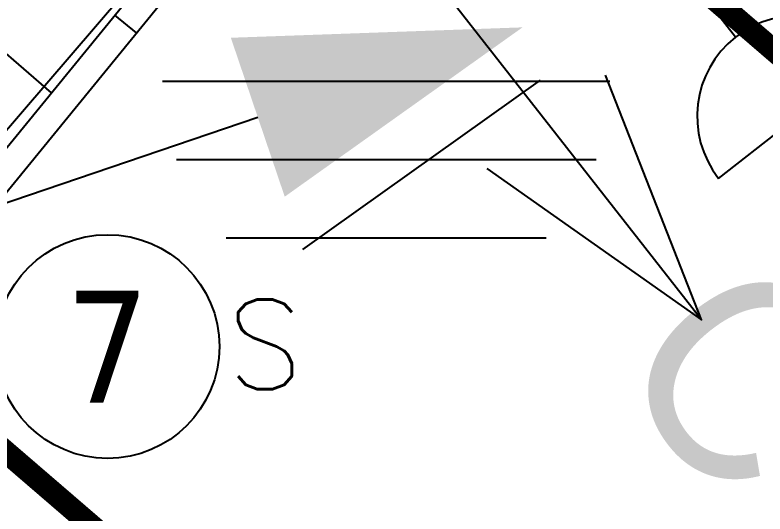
# Model space of a CAD drawing. Extents: x 421500 to 422711, y 436000 to 437000.
# Drawn here: x 421949.799 to 421953.152, y 436499.281 to 436501.511 of the extents above; entities that cross this region are included whole.
import ezdxf
from ezdxf.enums import TextEntityAlignment as Align

# ---------------------------------------------------------------- set-up
doc = ezdxf.new("R2010")
doc.units = 0
doc.linetypes.add('1055', pattern=[0.6, 0.1, -0.5])
doc.layers.get('0').update_dxf_attribs({"color": 210})
for name, color, linetype in [('LINES-STUDS', 7, 'Continuous'), ('Pr-Kerb', 2, 'Continuous'), ('Pr-KerbEdge', 8, 'Continuous'), ('Pr-TactFlag', 251, 'Continuous'), ('XREF UTC_716709_AJB_1b$0$DATA', 7, 'Continuous'), ('XREF UTC_716709_AJB_1b$0$NUMBERS', 7, 'Continuous'), ('XREF UTC_716709_AJB_1b$0$Pole-Type', 4, 'Continuous'), ('XREF UTC_716709_AJB_1b$0$Signals', 7, 'Continuous'), ('XREF UTC_716709_AJB_1b$0$SIGSnumbers', 7, 'Continuous')]:
    doc.layers.add(name, color=color, linetype=linetype)
doc.styles.add('XREF UTC_716709_AJB_1b$0$KTS_TAHOMA', font='tahoma.ttf')
doc.styles.add('XREF UTC_716709_AJB_1b$0$Romans', font='romans.shx', dxfattribs={"width": 0.9})
doc.styles.add('XREF UTC_716709_AJB_1b$0$Standard', font='txt')

# ---------------------------------------------------------------- blocks, each defined once
blk = doc.blocks.new('XREF UTC_716709_AJB_1b$0$HD001S')
at = {"linetype": 'Continuous'}
blk.add_line((0.625, 2.75), (0.25, 4), dxfattribs=at)
blk.add_line((0, 0), (0, 2.75))
blk.add_solid([(0.375, 2.75), (-0.375, 2.75), (0, 4)], dxfattribs=at)
at = {"layer": 'XREF UTC_716709_AJB_1b$0$DATA', "style": 'XREF UTC_716709_AJB_1b$0$Standard', "flags": 9}
for tag, p in [('SUPPORT', (1, 1.5)), ('BRACKETS', (1, 1.25)), ('HEIGHT', (1, 1)), ('CABLE', (1, 0.75)), ('PHASE', (1, 0.5)), ('TYPE', (1, 0.25)), ('NUM', (1, 0)), ('SITE', (1, -0.25)), ('IDENT', (1, -0.5))]:
    blk.add_attdef(tag, p, '', height=0.2, dxfattribs=at)
blk = doc.blocks.new('XREF UTC_716709_AJB_1b$0$LOUVR200')
at = {"linetype": 'Continuous'}
for p, q in [((0, -1), (0, 1)), ((-0.35, -0.9381), (-0.35, 0.9381)), ((0.35, -0.9381), (0.35, 0.9381)), ((-0.7, -0.7159), (-0.7, 0.7159)), ((0.7, -0.7159), (0.7, 0.7159))]:
    blk.add_line(p, q, dxfattribs=at)
blk = doc.blocks.new('XREF UTC_716709_AJB_1b$0$HD093B')
at = {"linetype": 'Continuous'}
for p, q in [((1, 4.25), (1, 2.25)), ((0.5, 3.75), (-0.5, 3.75)), ((0, 3.25), (0, 0.25))]:
    blk.add_line(p, q, dxfattribs=at)
at = {"color": 0, "linetype": 'Continuous'}
blk.add_lwpolyline([(1.375, 3), (1, 4.25), (0.625, 3)], dxfattribs=at)
at = {"linetype": 'Continuous'}
blk.add_arc((0, 3.75), 0.5, 180, 0, dxfattribs=at)
at = {"style": 'XREF UTC_716709_AJB_1b$0$Standard'}
blk.add_text('C', height=1, rotation=90, dxfattribs=at).set_placement((1, 4.6072), align=Align.MIDDLE)
at = {"layer": 'XREF UTC_716709_AJB_1b$0$DATA', "style": 'XREF UTC_716709_AJB_1b$0$Standard', "flags": 9}
for tag, p in [('SUPPORT', (0.75, 1.75)), ('BRACKETS', (0.75, 1.5)), ('HEIGHT', (0.75, 1.25)), ('CABLE', (0.75, 1)), ('PHASE', (0.75, 0.75)), ('TYPE', (0.75, 0.5)), ('NUM', (0.75, 0.25)), ('SITE', (0.75, 0)), ('IDENT', (0.75, -0.25))]:
    blk.add_attdef(tag, p, '', height=0.2, dxfattribs=at)
blk = doc.blocks.new('XREF UTC_716709_AJB_1b$0$poleno')
at = {"layer": 'XREF UTC_716709_AJB_1b$0$NUMBERS'}
blk.add_circle((0, 0), 1, dxfattribs=at)
at = {"layer": 'XREF UTC_716709_AJB_1b$0$NUMBERS', "style": 'XREF UTC_716709_AJB_1b$0$KTS_TAHOMA'}
blk.add_attdef('NUMBER', text='', height=1, dxfattribs=at).set_placement((0, 0), align=Align.MIDDLE)

msp = doc.modelspace()

# ---------------------------------------------------------------- linework, layer by layer
at = {"layer": 'LINES-STUDS', "linetype": '1055', "const_width": 0.1, "flags": 128}
for points in [[(421951.871, 436502.49), (421956.608, 436498.4123)], [(421949.5224, 436499.7616), (421954.2595, 436495.6839)]]:
    msp.add_lwpolyline(points, dxfattribs=at)
at = {"layer": 'Pr-Kerb', "flags": 128}
msp.add_lwpolyline([(421971.5564, 436512.9454), (421962.1952, 436509.8847, 0.143481), (421950.9481, 436502.1732), (421931.1764, 436477.9599, -0.967018), (421930.453, 436478.5112), (421945.3441, 436499.4718)], format="xyb", dxfattribs=at)
at = {"layer": 'Pr-KerbEdge'}
msp.add_line((421950.3421, 436501.4311), (421950.2452, 436501.5101), dxfattribs=at)
at = {"layer": 'Pr-KerbEdge', "flags": 128}
for points in [[(421945.446, 436499.3994), (421945.446, 436499.3994, 0.084233), (421952.7347, 436514.5025, 0.084233)], [(421952.0375, 436503.6004, 0.018424), (421950.8512, 436502.2522), (421948.5091, 436499.3839)]]:
    msp.add_lwpolyline(points, format="xyb", dxfattribs=at)
at = {"layer": 'Pr-TactFlag'}
for p, q in [((421951.3973, 436502.8978), (421949.0487, 436500.1694)), ((421949.9626, 436501.164), (421949.2473, 436501.7797))]:
    msp.add_line(p, q, dxfattribs=at)

# ---------------------------------------------------------------- block references
at = {"layer": 'XREF UTC_716709_AJB_1b$0$Signals', "xscale": 0.9, "yscale": 0.9, "zscale": 0.9, "rotation": 218.1262222664597}
msp.add_blockref('XREF UTC_716709_AJB_1b$0$HD093B', (421951.2153, 436503.7138), dxfattribs=at)
at = {"layer": 'XREF UTC_716709_AJB_1b$0$Signals'}
for name, p, rotation in [('XREF UTC_716709_AJB_1b$0$HD001S', (421948.2803, 436500.171), 288.7402118288194), ('XREF UTC_716709_AJB_1b$0$LOUVR200', (421951.4587, 436501.2159), 270)]:
    msp.add_blockref(name, p, dxfattribs=dict(at, rotation=rotation))
at = {"layer": 'XREF UTC_716709_AJB_1b$0$SIGSnumbers', "xscale": 0.5, "yscale": 0.5, "zscale": 0.6}
msp.add_blockref('XREF UTC_716709_AJB_1b$0$poleno', (421950.2127, 436500.0294), dxfattribs=at).add_auto_attribs({'NUMBER': '7'})

# ---------------------------------------------------------------- texts
at = {"layer": 'XREF UTC_716709_AJB_1b$0$Pole-Type', "style": 'XREF UTC_716709_AJB_1b$0$Romans'}
msp.add_text('S', height=0.4, dxfattribs=at).set_placement((421950.745, 436499.8396))

doc.saveas('drawing.dxf')
